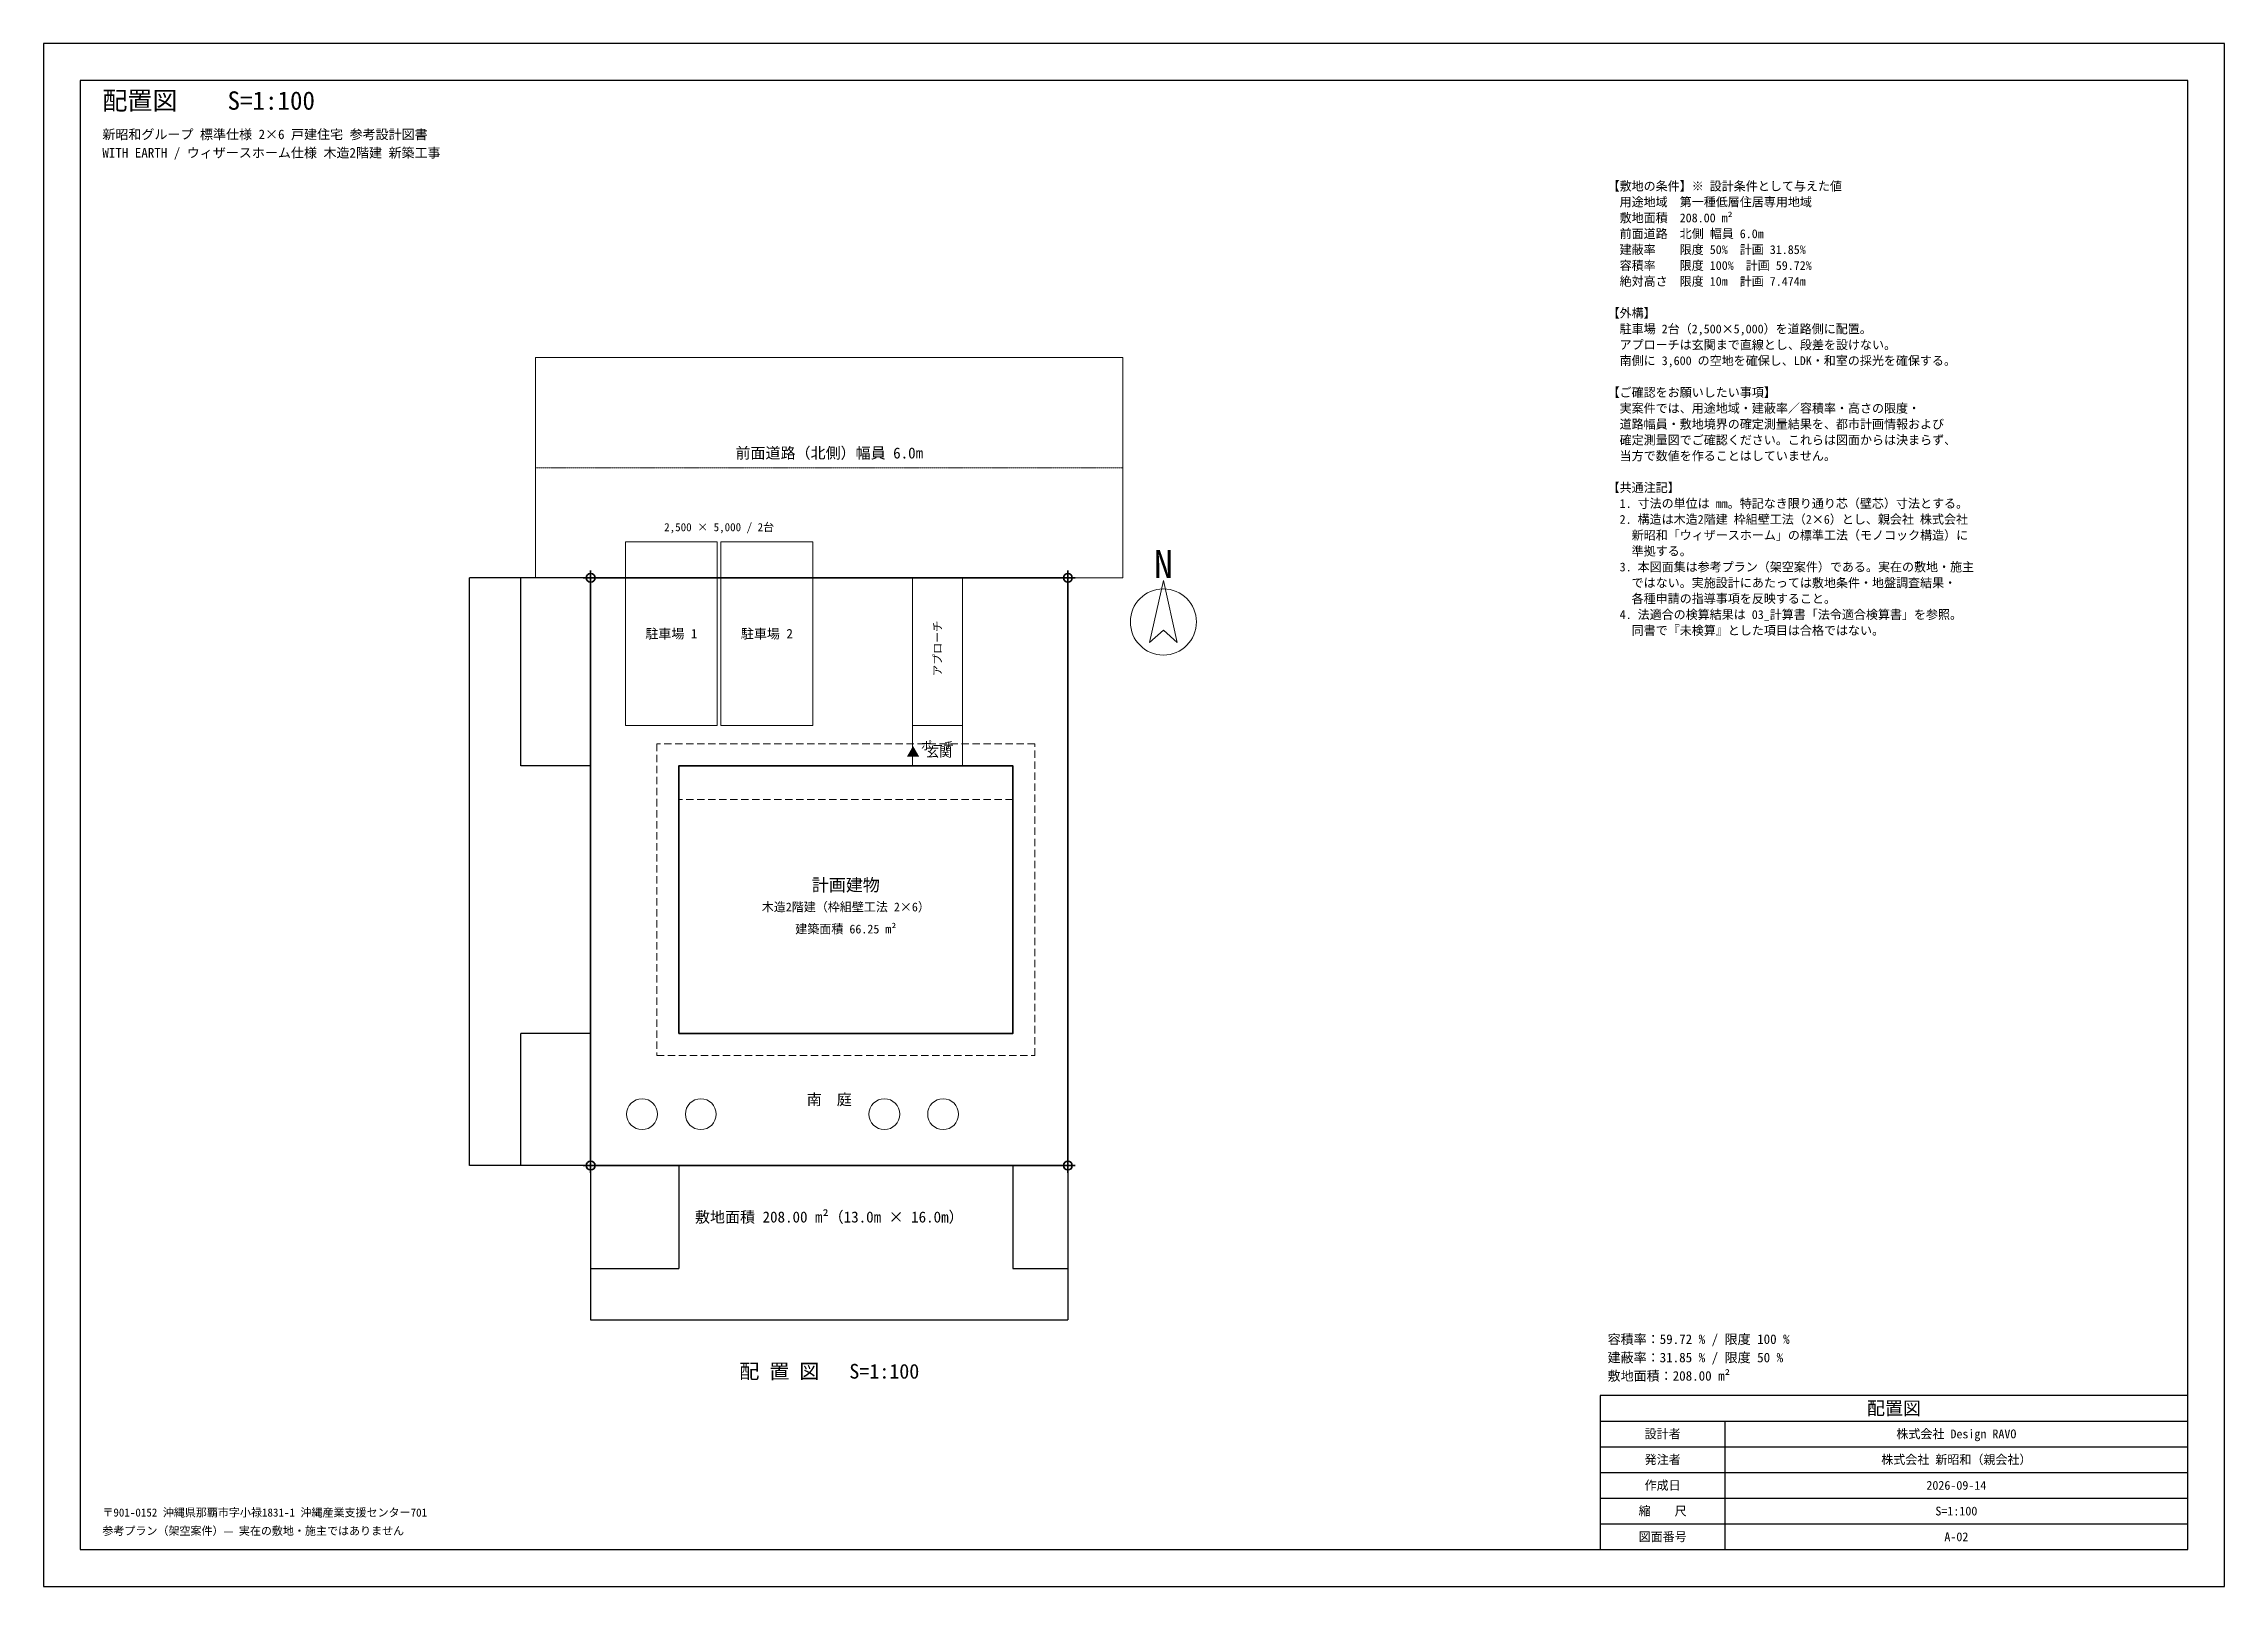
# Model space of a CAD drawing. Header units: millimetres. Extents: x -14900 to 44500, y -11456 to 30544.
import ezdxf
from ezdxf.enums import TextEntityAlignment as Align

# ---------------------------------------------------------------- set-up
doc = ezdxf.new("R2010")
doc.units = ezdxf.units.MM
doc.linetypes.add('DASHDOT2', pattern=[1.778, 1.27, -0.254, 0, -0.254])
doc.linetypes.add('HIDDEN2', pattern=[300, 200, -100])
for name, color, linetype, lineweight in [('A-ANNO', 2, 'Continuous', 13), ('A-DIM', 3, 'Continuous', 9), ('A-MISC', 8, 'Continuous', 13), ('A-ROOF', 5, 'Continuous', 18), ('A-TTLB', 7, 'Continuous', 25), ('A-WALL', 7, 'Continuous', 35), ('E-PLNT', 3, 'Continuous', 13), ('E-ROAD', 8, 'Continuous', 18), ('E-SITE', 3, 'Continuous', 35)]:
    doc.layers.add(name, color=color, linetype=linetype, lineweight=lineweight)
doc.styles.add('DIP', font='msgothic.ttc')
doc.styles.add('OpenSansCondensed-Light', font='OpenSansCondensed-Light.ttf')
doc.dimstyles.new('EZDXF', dxfattribs={"dimtxt": 0.25, "dimasz": 0.175, "dimexe": 0.375, "dimexo": 0.125, "dimgap": 0.1, "dimtad": 1, "dimlfac": 100, "dimzin": 12, "dimdsep": 46, "dimtxsty": 'OpenSansCondensed-Light', "dimblk": 'ARCHTICK', "dimcen": 2.5, "dimazin": 3, "dimtfac": 0.5, "dimtmove": 2, "dimatfit": 3})

# ---------------------------------------------------------------- blocks, each defined once
blk = doc.blocks.new('_ARCHTICK')
at = {"color": 0, "linetype": 'BYBLOCK', "const_width": 0.15}
blk.add_lwpolyline([(-0.5, -0.5), (0.5, 0.5)], dxfattribs=at)

msp = doc.modelspace()

# ---------------------------------------------------------------- linework, layer by layer
at = {"layer": 'A-MISC'}
msp.add_lwpolyline([(15600, 15925), (15222, 14242), (15600, 14575), (15978, 14242)], close=True, dxfattribs=at)
at = {"layer": 'A-MISC', "linetype": 'HIDDEN2'}
msp.add_lwpolyline([(2400, 3600), (11500, 3600), (11500, 9970), (2400, 9970)], close=True, dxfattribs=at)
at = {"layer": 'A-MISC'}
msp.add_circle((15600, 14800), 900, dxfattribs=at)
at = {"layer": 'A-ROOF', "linetype": 'HIDDEN2'}
msp.add_lwpolyline([(1800, 3000), (12100, 3000), (12100, 11480), (1800, 11480)], close=True, dxfattribs=at)
at = {"layer": 'A-TTLB'}
for p, q in [((27499.80761, -6955.66166), (43499.80761, -6955.66166)), ((30899.80761, -7655.66166), (30899.80761, -6955.66166)), ((27499.80761, -7655.66166), (43499.80761, -7655.66166)), ((30899.80761, -8355.66166), (30899.80761, -7655.66166)), ((27499.80761, -8355.66166), (43499.80761, -8355.66166)), ((30899.80761, -9055.66166), (30899.80761, -8355.66166)), ((27499.80761, -9055.66166), (43499.80761, -9055.66166)), ((30899.80761, -9755.66166), (30899.80761, -9055.66166)), ((27499.80761, -9755.66166), (43499.80761, -9755.66166)), ((30899.80761, -10455.66166), (30899.80761, -9755.66166))]:
    msp.add_line(p, q, dxfattribs=at)
for points in [[(-14900.19239, -11455.66166), (44499.80761, -11455.66166), (44499.80761, 30544.33834), (-14900.19239, 30544.33834)], [(-13900.19239, -10455.66166), (43499.80761, -10455.66166), (43499.80761, 29544.33834), (-13900.19239, 29544.33834)], [(27499.80761, -10455.66166), (43499.80761, -10455.66166), (43499.80761, -6255.66166), (27499.80761, -6255.66166)]]:
    msp.add_lwpolyline(points, close=True, dxfattribs=at)
at = {"layer": 'A-WALL'}
msp.add_lwpolyline([(2400, 3600), (11500, 3600), (11500, 10880), (2400, 10880)], close=True, dxfattribs=at)
at = {"layer": 'E-PLNT'}
for points in [[(950, 11980), (3450, 11980), (3450, 16980), (950, 16980)], [(3550, 11980), (6050, 11980), (6050, 16980), (3550, 16980)], [(8770, 11980), (10130, 11980), (10130, 16000), (8770, 16000)], [(8770, 10880), (10130, 10880), (10130, 11980), (8770, 11980)]]:
    msp.add_lwpolyline(points, close=True, dxfattribs=at)
for centre in [(1400, 1400), (3000, 1400), (8000, 1400), (9600, 1400)]:
    msp.add_circle(centre, 420, dxfattribs=at)
at = {"layer": 'E-ROAD', "linetype": 'DASHDOT2'}
msp.add_line((-1500, 19000), (14500, 19000), dxfattribs=at)
at = {"layer": 'E-ROAD'}
msp.add_lwpolyline([(-1500, 16000), (14500, 16000), (14500, 22000), (-1500, 22000)], close=True, dxfattribs=at)
at = {"layer": 'E-SITE'}
for p, q in [((0, 15800), (0, 16200)), ((13000, 15800), (13000, 16200)), ((-200, 16000), (200, 16000)), ((12800, 16000), (13200, 16000)), ((-200, 0), (200, 0)), ((0, -200), (0, 200)), ((12800, 0), (13200, 0)), ((13000, -200), (13000, 200))]:
    msp.add_line(p, q, dxfattribs=at)
msp.add_lwpolyline([(0, 0), (13000, 0), (13000, 16000), (0, 16000)], close=True, dxfattribs=at)
for centre in [(0, 16000), (13000, 16000), (0, 0), (13000, 0)]:
    msp.add_circle(centre, 120, dxfattribs=at)

# ---------------------------------------------------------------- texts
at = {"layer": 'A-ANNO', "style": 'DIP'}
for s, p in [('【敷地の条件】※ 設計条件として与えた値', (27699.80761, 26544.33834)), ('\u3000用途地域\u3000第一種低層住居専用地域', (27699.80761, 26112.33834)), ('\u3000敷地面積\u3000208.00 m²', (27699.80761, 25680.33834)), ('\u3000建蔽率\u3000\u3000限度 50%\u3000計画 31.85%', (27699.80761, 24816.33834)), ('\u3000前面道路\u3000北側 幅員 6.0m', (27699.80761, 25248.33834)), ('\u3000容積率\u3000\u3000限度 100%\u3000計画 59.72%', (27699.80761, 24384.33834)), ('\u3000絶対高さ\u3000限度 10m\u3000計画 7.474m', (27699.80761, 23952.33834)), ('【外構】', (27699.80761, 23088.33834)), ('\u3000駐車場 2台（2,500×5,000）を道路側に配置。', (27699.80761, 22656.33834)), ('\u3000南側に 3,600 の空地を確保し、LDK・和室の採光を確保する。', (27699.80761, 21792.33834)), ('\u3000アプローチは玄関まで直線とし、段差を設けない。', (27699.80761, 22224.33834)), ('【ご確認をお願いしたい事項】', (27699.80761, 20928.33834)), ('\u3000道路幅員・敷地境界の確定測量結果を、都市計画情報および', (27699.80761, 20064.33834)), ('\u3000実案件では、用途地域・建蔽率／容積率・高さの限度・', (27699.80761, 20496.33834)), ('\u3000確定測量図でご確認ください。これらは図面からは決まらず、', (27699.80761, 19632.33834)), ('\u3000当方で数値を作ることはしていません。', (27699.80761, 19200.33834)), ('【共通注記】', (27699.80761, 18336.33834)), ('\u30001. 寸法の単位は mm。特記なき限り通り芯（壁芯）寸法とする。', (27699.80761, 17904.33834)), ('\u30002. 構造は木造2階建 枠組壁工法（2×6）とし、親会社 株式会社', (27699.80761, 17472.33834)), ('\u3000\u3000新昭和「ウィザースホーム」の標準工法（モノコック構造）に', (27699.80761, 17040.33834)), ('\u3000\u3000準拠する。', (27699.80761, 16608.33834)), ('\u30003. 本図面集は参考プラン（架空案件）である。実在の敷地・施主', (27699.80761, 16176.33834)), ('\u3000\u3000各種申請の指導事項を反映すること。', (27699.80761, 15312.33834)), ('\u3000\u3000ではない。実施設計にあたっては敷地条件・地盤調査結果・', (27699.80761, 15744.33834)), ('\u30004. 法適合の検算結果は 03_計算書「法令適合検算書」を参照。', (27699.80761, 14880.33834)), ('\u3000\u3000同書で『未検算』とした項目は合格ではない。', (27699.80761, 14448.33834))]:
    msp.add_text(s, height=240, dxfattribs=at).set_placement(p)
for s, height, p in [('▲ 玄関', 260, (9225, 11260)), ('計画建物', 340, (6950, 7640)), ('木造2階建（枠組壁工法 2×6）', 240, (6950, 7040)), ('建築面積 66.25 m²', 240, (6950, 6440))]:
    msp.add_text(s, height=height, dxfattribs=at).set_placement(p, align=Align.MIDDLE_CENTER)
at = {"layer": 'A-MISC', "style": 'DIP'}
msp.add_text('N', height=765, dxfattribs=at).set_placement((15600, 16375), align=Align.MIDDLE_CENTER)
at = {"layer": 'A-TTLB', "style": 'DIP'}
for s, height, p in [('配置図\u3000\u3000S=1:100', 500, (-13300.19239, 28744.33834)), ('新昭和グループ 標準仕様 2×6 戸建住宅 参考設計図書', 260, (-13300.19239, 27944.33834)), ('WITH EARTH / ウィザースホーム仕様 木造2階建 新築工事', 260, (-13300.19239, 27444.33834)), ('容積率：59.72 % / 限度 100 %', 260, (27699.80761, -4855.66166)), ('建蔽率：31.85 % / 限度 50 %', 260, (27699.80761, -5355.66166)), ('敷地面積：208.00 m²', 260, (27699.80761, -5855.66166)), ('〒901-0152 沖縄県那覇市字小禄1831-1 沖縄産業支援センター701', 220, (-13300.19239, -9555.66166)), ('参考プラン（架空案件）— 実在の敷地・施主ではありません', 220, (-13300.19239, -10055.66166))]:
    msp.add_text(s, height=height, dxfattribs=at).set_placement(p)
for s, height, p in [('配 置 図   S=1:100', 400, (6500, -5600)), ('配置図', 360, (35499.80761, -6605.66166)), ('設計者', 240, (29199.80761, -7305.66166)), ('株式会社 Design RAVO', 240, (37199.80761, -7305.66166)), ('発注者', 240, (29199.80761, -8005.66166)), ('株式会社 新昭和（親会社）', 240, (37199.80761, -8005.66166)), ('作成日', 240, (29199.80761, -8705.66166)), ('2026-09-14', 240, (37199.80761, -8705.66166)), ('縮\u3000\u3000尺', 240, (29199.80761, -9405.66166)), ('S=1:100', 240, (37199.80761, -9405.66166)), ('図面番号', 240, (29199.80761, -10105.66166)), ('A-02', 240, (37199.80761, -10105.66166))]:
    msp.add_text(s, height=height, dxfattribs=at).set_placement(p, align=Align.MIDDLE_CENTER)
at = {"layer": 'E-PLNT', "style": 'DIP'}
for s, height, p in [('2,500 × 5,000 / 2台', 220, (3500, 17380)), ('駐車場 1', 260, (2200, 14480)), ('駐車場 2', 260, (4800, 14480)), ('ポーチ', 220, (9450, 11430)), ('南\u3000庭', 300, (6500, 1800))]:
    msp.add_text(s, height=height, dxfattribs=at).set_placement(p, align=Align.MIDDLE_CENTER)
msp.add_text('アプローチ', height=220, rotation=90, dxfattribs=at).set_placement((9450, 14080), align=Align.MIDDLE_CENTER)
at = {"layer": 'E-ROAD', "style": 'DIP'}
msp.add_text('前面道路（北側）幅員 6.0m', height=300, dxfattribs=at).set_placement((6500, 19400), align=Align.MIDDLE_CENTER)
at = {"layer": 'E-SITE', "style": 'DIP'}
msp.add_text('敷地面積 208.00 m²（13.0m × 16.0m）', height=300, dxfattribs=at).set_placement((6500, -1400), align=Align.MIDDLE_CENTER)

# ---------------------------------------------------------------- dimensions: what is measured, and where the dimension line sits
at = {"layer": 'A-DIM'}
for base, p1, p2 in [((-3300, 0), (0, 0), (0, 16000)), ((-1900, 10880), (0, 10880), (0, 16000)), ((-1900, 0), (0, 0), (0, 3600))]:
    msp.add_linear_dim(base=base, p1=p1, p2=p2, angle=90, dimstyle='EZDXF', dxfattribs=at).render()
for base, p1, p2 in [((0, -2800), (0, 0), (2400, 0)), ((0, -4200), (0, 0), (13000, 0)), ((11500, -2800), (11500, 0), (13000, 0))]:
    msp.add_linear_dim(base=base, p1=p1, p2=p2, dimstyle='EZDXF', dxfattribs=at).render()

doc.saveas('drawing.dxf')
